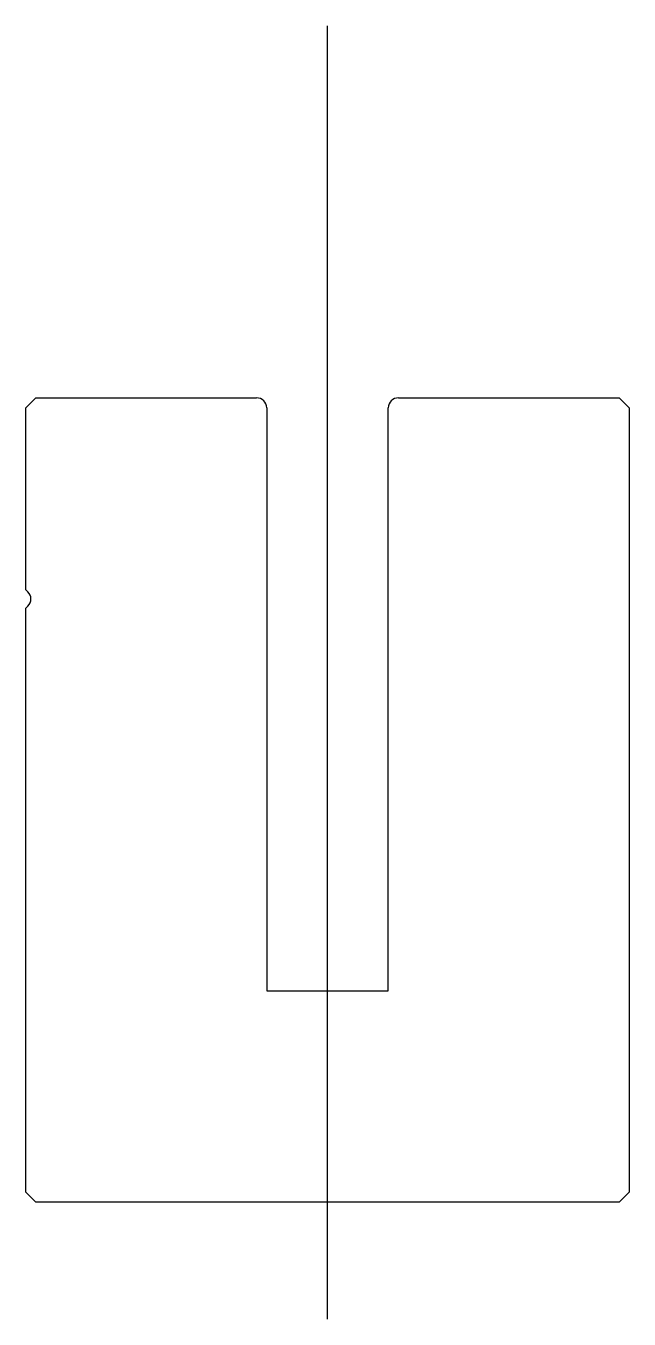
# Model space of a CAD drawing. Header units: metres. Extents: x -30 to 30, y -59 to 70.
import ezdxf

# ---------------------------------------------------------------- set-up
doc = ezdxf.new("R2010")
doc.units = ezdxf.units.M

msp = doc.modelspace()

# ---------------------------------------------------------------- linework, layer by layer
for p, q in [((-0.262852, -58.585323), (-0.262852, 70.061577)), ((-29.262852, 33.058014), (-30.262852, 32.058014)), ((-29.262852, 33.058014), (-7.312852, 33.058014)), ((6.787148, 33.058014), (28.737148, 33.058014)), ((29.737148, 32.058014), (28.737148, 33.058014)), ((-30.262852, 13.972228), (-30.262852, 32.058014)), ((-6.312852, 32.058014), (-6.312852, -25.941986)), ((5.787148, -25.941986), (5.787148, 32.058014)), ((29.737148, 32.058014), (29.737148, -45.941986)), ((-30.262852, 13.972228), (-30.055746, 13.765121)), ((-30.055746, 12.350907), (-30.262852, 12.143801)), ((-30.262852, -45.941986), (-30.262852, 12.143801)), ((-6.312852, -25.941986), (5.787148, -25.941986)), ((-30.262852, -45.941986), (-29.262852, -46.941986)), ((28.737148, -46.941986), (29.737148, -45.941986)), ((28.737148, -46.941986), (-29.262852, -46.941986))]:
    msp.add_line(p, q)
for centre, start, end in [((-7.312852, 32.058014), 0, 90), ((6.787148, 32.058014), 90, 180), ((-30.762852, 13.058014), 315, 45)]:
    msp.add_arc(centre, 1, start, end)

doc.saveas('drawing.dxf')
